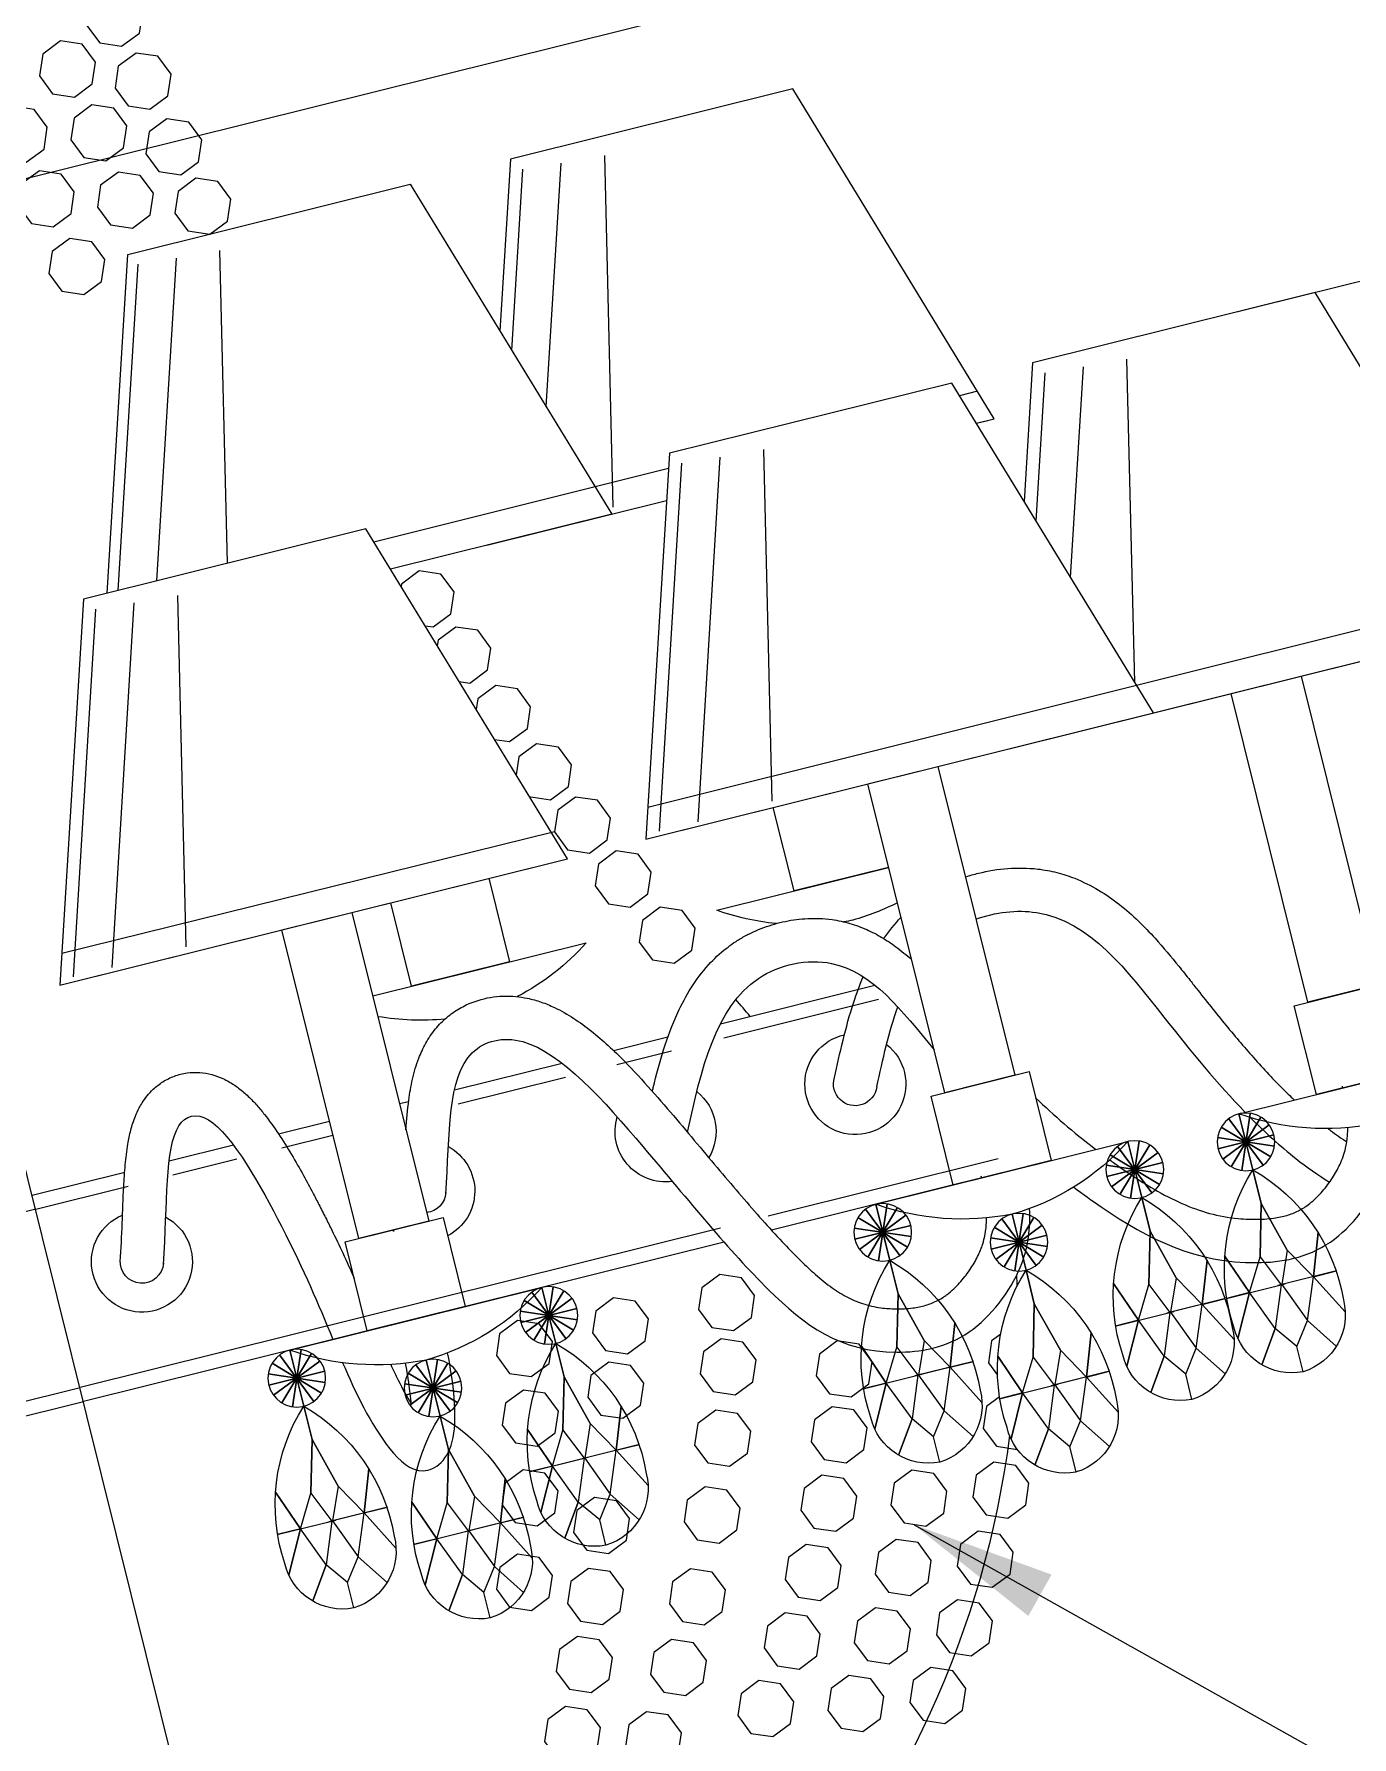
# Model space of a CAD drawing. Header units: inches. Extents: x 252212 to 296477, y 417293 to 492071.
# Drawn here: x 268501.1 to 268866.4, y 474755.4 to 475227.3 of the extents above; entities that cross this region are included whole.
import ezdxf

# ---------------------------------------------------------------- set-up
doc = ezdxf.new("R2010")
doc.units = ezdxf.units.IN
doc.header["$MEASUREMENT"] = 0
for name, color, linetype in [('0 toilet wall finishing', 8, 'Continuous'), ('8', 8, 'Continuous'), ('ELECTRICAL', 10, 'Continuous'), ('gypsum', 31, 'Continuous')]:
    doc.layers.add(name, color=color, linetype=linetype)
for name, color, linetype, lineweight in [('Glass', 4, 'Continuous', 0), ('GRC', 41, 'Continuous', 0), ('ID-NOTES', 3, 'Continuous', 0)]:
    doc.layers.add(name, color=color, linetype=linetype, lineweight=lineweight)
doc.styles.add('ZZ-Dim All', font='romans.shx', dxfattribs={"width": 0.8})
doc.dimstyles.new('DIM 0200', dxfattribs={"dimscale": 200, "dimtxt": 1, "dimasz": 0.8, "dimexe": 0.5, "dimexo": 1, "dimgap": 0.4, "dimtad": 1, "dimdec": 0, "dimrnd": 10, "dimdsep": 46, "dimtxsty": 'ZZ-Dim All', "dimblk1": 'ARCHTICK', "dimblk2": 'ARCHTICK', "dimsah": 1, "dimcen": 1, "dimdle": 0.5, "dimclrd": 256, "dimclre": 256, "dimclrt": 256, "dimadec": 0, "dimazin": 2, "dimtfac": 1, "dimtdec": 0, "dimtix": 1, "dimtmove": 2, "dimatfit": 2, "dimfxl": 1, "dimfxlon": 1, "dimtolj": 1, "dimtzin": 0, "dimlwd": -1, "dimlwe": -1, "dimarcsym": 0})

# ---------------------------------------------------------------- blocks, each defined once
blk = doc.blocks.new('SECTION A AND B CEILING')
at = {"layer": '8'}
h = blk.add_hatch(dxfattribs=at)
h.set_pattern_fill('ANSI31', color=256, scale=100, style=0)
edge = h.paths.add_edge_path()
edge.add_line((113691.15, 11126.91), (116053.5, 11126.91))
edge.add_arc((116053.5, 10976.91), 150, 0, 90, ccw=False)
edge.add_line((116203.5, 10976.91), (116203.5, 10801.91))
edge.add_line((116203.5, 10801.91), (116115, 10801.91))
edge.add_line((116115, 10801.91), (116058.39, 10876.91))
edge.add_line((116058.39, 10876.91), (116019.32, 10876.91))
edge.add_line((116019.32, 10876.91), (116019.32, 10854.41))
edge.add_line((116019.32, 10854.41), (116028.32, 10854.41))
edge.add_line((116028.32, 10854.41), (116028.32, 10846.91))
edge.add_arc((116029.21, 10818.98), 27.95, 29.519, 91.8217, ccw=False)
edge.add_arc((116021.07, 10817.34), 35.93, 6.5273, 25.3967, ccw=False)
edge.add_arc((115725.48, 10783.27), 333.48, 4.7514, 6.5687, ccw=False)
edge.add_arc((116110.97, 10816.64), 53.47, 186.1636, 202.8448)
edge.add_arc((116077.99, 10803.75), 18.1, -154.2285, -83.169)
edge.add_line((116080.14, 10785.78), (116080.14, 10782.78))
edge.add_arc((116080.14, 10774.98), 7.8, 90, 308.4673)
edge.add_line((116085, 10768.87), (116085, 10759.87))
edge.add_arc((116085, 10738.87), 21, 0, 90, ccw=False)
edge.add_line((116106, 10738.87), (116155, 10738.87))
edge.add_line((116155, 10738.87), (116155, 10693.87))
edge.add_line((116155, 10693.87), (116275, 10693.87))
edge.add_line((116275, 10693.87), (116275, 10713.87))
edge.add_line((116275, 10713.87), (116295, 10713.87))
edge.add_line((116295, 10713.87), (116295, 10738.87))
edge.add_line((116295, 10738.87), (116228.5, 10738.87))
edge.add_line((116228.5, 10738.87), (116228.5, 10976.91))
edge.add_arc((116053.5, 10976.91), 175, 0, 90)
edge.add_line((116053.5, 11151.91), (113691.15, 11151.91))
edge.add_line((113691.15, 11151.91), (113166.49, 11151.91))
edge.add_arc((113166.49, 10976.91), 175, 90, 180)
edge.add_line((112991.49, 10976.91), (112991.49, 10738.87))
edge.add_line((112991.49, 10738.87), (112924.99, 10738.87))
edge.add_line((112924.99, 10738.87), (112924.99, 10713.87))
edge.add_line((112924.99, 10713.87), (112944.99, 10713.87))
edge.add_line((112944.99, 10713.87), (112944.99, 10693.87))
edge.add_line((112944.99, 10693.87), (113064.99, 10693.87))
edge.add_line((113064.99, 10693.87), (113064.99, 10738.87))
edge.add_line((113064.99, 10738.87), (113113.99, 10738.87))
edge.add_arc((113134.99, 10738.87), 21, 90, 180, ccw=False)
edge.add_line((113134.99, 10759.87), (113134.99, 10768.87))
edge.add_arc((113139.85, 10774.98), 7.8, -128.4673, 90)
edge.add_line((113139.85, 10782.78), (113139.85, 10785.78))
edge.add_arc((113142, 10803.75), 18.1, -96.831, -25.7715)
edge.add_arc((113109.02, 10816.64), 53.47, -22.8448, -6.1636)
edge.add_arc((113494.51, 10783.27), 333.48, 173.4313, 175.2486, ccw=False)
edge.add_arc((113198.92, 10817.34), 35.93, 154.6033, 173.4727, ccw=False)
edge.add_arc((113190.78, 10818.98), 27.95, 88.1783, 150.481, ccw=False)
edge.add_line((113191.67, 10846.91), (113191.67, 10854.41))
edge.add_line((113191.67, 10854.41), (113200.67, 10854.41))
edge.add_line((113200.67, 10854.41), (113200.67, 10876.91))
edge.add_line((113200.67, 10876.91), (113161.6, 10876.91))
edge.add_line((113161.6, 10876.91), (113104.99, 10801.91))
edge.add_line((113104.99, 10801.91), (113016.49, 10801.91))
edge.add_line((113016.49, 10801.91), (113016.49, 10976.91))
edge.add_arc((113166.49, 10976.91), 150, 90, 180, ccw=False)
edge.add_line((113166.49, 11126.91), (113691.15, 11126.91))
blk = doc.blocks.new('crystal ch 21')
at = {"layer": 'Glass', "color": 193, "lineweight": 0}
for p, q in [((38481.35, 39577.42), (38466.25, 39625.44)), ((38592.27, 39539.23), (38565.39, 39624.71)), ((38603.27, 39539.23), (38576.11, 39625.62)), ((38464.55, 39528.54), (38443.33, 39623.63)), ((38475.85, 39559.93), (38455.54, 39624.53)), ((38572.06, 39539.23), (38553.19, 39623.82)), ((38351.72, 39496.48), (38339.38, 39535.71)), ((38358.82, 39535.29), (38363.92, 39535.28)), ((38473.77, 39438.3), (38443.13, 39535.71)), ((38447.09, 39535.22), (38531.26, 39535.16)), ((38641.15, 39438.3), (38610.51, 39535.71)), ((38335.98, 39446.44), (38316.47, 39533.91)), ((38346.22, 39478.99), (38328.67, 39534.8)), ((38441.43, 39438.82), (38420.22, 39533.91)), ((38462.8, 39438.22), (38432.42, 39534.8)), ((38608.81, 39438.82), (38587.59, 39533.91)), ((38630.17, 39438.22), (38599.8, 39534.8)), ((38179.6, 39445.68), (38475.33, 39445.43)), ((38502.08, 39445.09), (38642.71, 39445.43)), ((38333.76, 39308.08), (38339.88, 39322.86)), ((38339.88, 39308.08), (38333.76, 39322.86)), ((38339.88, 39322.86), (38333.76, 39308.08)), ((38333.76, 39322.86), (38339.88, 39308.08)), ((38336.82, 39307.47), (38336.82, 39323.47)), ((38336.82, 39323.47), (38336.82, 39307.47)), ((38365.51, 39308.08), (38371.63, 39322.86)), ((38371.63, 39308.08), (38365.51, 39322.86)), ((38371.63, 39322.86), (38365.51, 39308.08)), ((38365.51, 39322.86), (38371.63, 39308.08)), ((38368.57, 39307.47), (38368.57, 39323.47)), ((38368.57, 39323.47), (38368.57, 39307.47)), ((38437.51, 39308.08), (38443.63, 39322.86)), ((38443.63, 39308.08), (38437.51, 39322.86)), ((38443.63, 39322.86), (38437.51, 39308.08)), ((38437.51, 39322.86), (38443.63, 39308.08)), ((38440.57, 39307.47), (38440.57, 39323.47)), ((38440.57, 39323.47), (38440.57, 39307.47)), ((38532.89, 39308.08), (38539.01, 39322.86)), ((38539.01, 39308.08), (38532.89, 39322.86)), ((38539.01, 39322.86), (38532.89, 39308.08)), ((38532.89, 39322.86), (38539.01, 39308.08)), ((38535.95, 39307.47), (38535.95, 39323.47)), ((38535.95, 39323.47), (38535.95, 39307.47)), ((38604.89, 39308.08), (38611.01, 39322.86)), ((38611.01, 39308.08), (38604.89, 39322.86)), ((38611.01, 39322.86), (38604.89, 39308.08)), ((38604.89, 39322.86), (38611.01, 39308.08)), ((38607.95, 39307.47), (38607.95, 39323.47)), ((38607.95, 39323.47), (38607.95, 39307.47)), ((38329.43, 39312.41), (38344.21, 39318.53)), ((38344.21, 39312.41), (38329.43, 39318.53)), ((38344.21, 39318.53), (38329.43, 39312.41)), ((38329.43, 39318.53), (38344.21, 39312.41)), ((38331.16, 39309.81), (38342.48, 39321.13)), ((38342.48, 39309.81), (38331.16, 39321.13)), ((38342.48, 39321.13), (38331.16, 39309.81)), ((38331.16, 39321.13), (38342.48, 39309.81)), ((38361.18, 39312.41), (38375.96, 39318.53)), ((38375.96, 39312.41), (38361.18, 39318.53)), ((38375.96, 39318.53), (38361.18, 39312.41)), ((38361.18, 39318.53), (38375.96, 39312.41)), ((38362.91, 39309.81), (38374.23, 39321.13)), ((38374.23, 39309.81), (38362.91, 39321.13)), ((38374.23, 39321.13), (38362.91, 39309.81)), ((38362.91, 39321.13), (38374.23, 39309.81)), ((38433.18, 39312.41), (38447.96, 39318.53)), ((38447.96, 39312.41), (38433.18, 39318.53)), ((38447.96, 39318.53), (38433.18, 39312.41)), ((38433.18, 39318.53), (38447.96, 39312.41)), ((38434.91, 39309.81), (38446.23, 39321.13)), ((38446.23, 39309.81), (38434.91, 39321.13)), ((38446.23, 39321.13), (38434.91, 39309.81)), ((38434.91, 39321.13), (38446.23, 39309.81)), ((38528.56, 39312.41), (38543.34, 39318.53)), ((38543.34, 39312.41), (38528.56, 39318.53)), ((38543.34, 39318.53), (38528.56, 39312.41)), ((38528.56, 39318.53), (38543.34, 39312.41)), ((38530.29, 39309.81), (38541.61, 39321.13)), ((38541.61, 39309.81), (38530.29, 39321.13)), ((38541.61, 39321.13), (38530.29, 39309.81)), ((38530.29, 39321.13), (38541.61, 39309.81)), ((38600.56, 39312.41), (38615.34, 39318.53)), ((38615.34, 39312.41), (38600.56, 39318.53)), ((38615.34, 39318.53), (38600.56, 39312.41)), ((38600.56, 39318.53), (38615.34, 39312.41)), ((38602.29, 39309.81), (38613.61, 39321.13)), ((38613.61, 39309.81), (38602.29, 39321.13)), ((38613.61, 39321.13), (38602.29, 39309.81)), ((38602.29, 39321.13), (38613.61, 39309.81)), ((38328.82, 39315.47), (38344.82, 39315.47)), ((38344.82, 39315.47), (38328.82, 39315.47)), ((38360.57, 39315.47), (38376.57, 39315.47)), ((38376.57, 39315.47), (38360.57, 39315.47)), ((38432.57, 39315.47), (38448.57, 39315.47)), ((38448.57, 39315.47), (38432.57, 39315.47)), ((38527.95, 39315.47), (38543.95, 39315.47)), ((38543.95, 39315.47), (38527.95, 39315.47)), ((38599.95, 39315.47), (38615.95, 39315.47)), ((38615.95, 39315.47), (38599.95, 39315.47)), ((38398.91, 39298.04), (38410.23, 39309.35)), ((38410.23, 39298.04), (38398.91, 39309.35)), ((38410.23, 39309.35), (38398.91, 39298.04)), ((38398.91, 39309.35), (38410.23, 39298.04)), ((38401.51, 39296.3), (38407.63, 39311.08)), ((38407.63, 39296.3), (38401.51, 39311.08)), ((38407.63, 39311.08), (38401.51, 39296.3)), ((38401.51, 39311.08), (38407.63, 39296.3)), ((38404.57, 39295.69), (38404.57, 39311.69)), ((38404.57, 39311.69), (38404.57, 39295.69)), ((38566.29, 39298.04), (38577.61, 39309.35)), ((38577.61, 39298.04), (38566.29, 39309.35)), ((38577.61, 39309.35), (38566.29, 39298.04)), ((38566.29, 39309.35), (38577.61, 39298.04)), ((38568.89, 39296.3), (38575.01, 39311.08)), ((38575.01, 39296.3), (38568.89, 39311.08)), ((38575.01, 39311.08), (38568.89, 39296.3)), ((38568.89, 39311.08), (38575.01, 39296.3)), ((38571.95, 39295.69), (38571.95, 39311.69)), ((38571.95, 39311.69), (38571.95, 39295.69)), ((38397.18, 39300.63), (38411.96, 39306.75)), ((38411.96, 39300.63), (38397.18, 39306.75)), ((38411.96, 39306.75), (38397.18, 39300.63)), ((38397.18, 39306.75), (38411.96, 39300.63)), ((38564.56, 39300.63), (38579.34, 39306.75)), ((38579.34, 39300.63), (38564.56, 39306.75)), ((38579.34, 39306.75), (38564.56, 39300.63)), ((38564.56, 39306.75), (38579.34, 39300.63)), ((38396.57, 39303.69), (38412.57, 39303.69)), ((38412.57, 39303.69), (38396.57, 39303.69)), ((38563.95, 39303.69), (38579.95, 39303.69)), ((38579.95, 39303.69), (38563.95, 39303.69)), ((38321.08, 39274.7), (38337.83, 39274.7)), ((38352.56, 39274.7), (38335.81, 39274.7)), ((38352.83, 39274.7), (38369.58, 39274.7)), ((38384.31, 39274.7), (38367.57, 39274.7)), ((38424.83, 39274.7), (38441.58, 39274.7)), ((38456.31, 39274.7), (38439.57, 39274.7)), ((38520.21, 39274.7), (38536.95, 39274.7)), ((38551.69, 39274.7), (38534.94, 39274.7)), ((38592.21, 39274.7), (38608.95, 39274.7)), ((38623.69, 39274.7), (38606.94, 39274.7)), ((38388.83, 39262.92), (38405.58, 39262.92)), ((38420.31, 39262.92), (38403.57, 39262.92)), ((38556.21, 39262.92), (38572.95, 39262.92)), ((38587.69, 39262.92), (38570.94, 39262.92))]:
    blk.add_line(p, q, dxfattribs=at)
for points in [[(38565.94, 39701.38), (38571.59, 39699.03), (38573.94, 39693.38), (38571.59, 39687.72), (38565.94, 39685.38), (38560.28, 39687.72), (38557.94, 39693.38), (38560.28, 39699.03)], [(38582.05, 39690.87), (38587.7, 39688.53), (38590.05, 39682.87), (38587.7, 39677.21), (38582.05, 39674.87), (38576.39, 39677.21), (38574.05, 39682.87), (38576.39, 39688.53)], [(38562.52, 39682.57), (38568.18, 39680.23), (38570.52, 39674.57), (38568.18, 39668.91), (38562.52, 39666.57), (38556.86, 39668.91), (38554.52, 39674.57), (38556.86, 39680.23)], [(38599.36, 39676.53), (38605.02, 39674.18), (38607.36, 39668.53), (38605.02, 39662.87), (38599.36, 39660.53), (38593.7, 39662.87), (38591.36, 39668.53), (38593.7, 39674.18)], [(38577.88, 39671.59), (38583.54, 39669.24), (38585.88, 39663.59), (38583.54, 39657.93), (38577.88, 39655.59), (38572.23, 39657.93), (38569.88, 39663.59), (38572.23, 39669.24)], [(38558.64, 39662.81), (38564.3, 39660.47), (38566.64, 39654.81), (38564.3, 39649.15), (38558.64, 39646.81), (38552.99, 39649.15), (38550.64, 39654.81), (38552.99, 39660.47)], [(38596.41, 39657.38), (38602.07, 39655.04), (38604.41, 39649.38), (38602.07, 39643.73), (38596.41, 39641.38), (38590.76, 39643.73), (38588.41, 39649.38), (38590.76, 39655.04)], [(38575.23, 39651.73), (38580.89, 39649.39), (38583.23, 39643.73), (38580.89, 39638.08), (38575.23, 39635.73), (38569.58, 39638.08), (38567.23, 39643.73), (38569.58, 39649.39)], [(38554.82, 39644.91), (38560.48, 39642.56), (38562.82, 39636.91), (38560.48, 39631.25), (38554.82, 39628.91), (38549.16, 39631.25), (38546.82, 39636.91), (38549.16, 39642.56)], [(38592.73, 39637.14), (38598.39, 39634.79), (38600.73, 39629.14), (38598.39, 39623.48), (38592.73, 39621.14), (38587.07, 39623.48), (38584.73, 39629.14), (38587.07, 39634.79)], [(38494.08, 39453.09), (38499.74, 39450.74), (38502.08, 39445.09), (38499.74, 39439.43), (38494.08, 39437.09), (38488.42, 39439.43), (38486.08, 39445.09), (38488.42, 39450.74)], [(38310.82, 39437.03), (38290.82, 39437.03), (38290.82, 39348.88), (38310.82, 39348.88)], [(38414.57, 39437.03), (38394.57, 39437.03), (38394.57, 39348.88), (38414.57, 39348.88)], [(38581.95, 39437.03), (38561.95, 39437.03), (38561.95, 39348.88), (38581.95, 39348.88)], [(38486.73, 39435.85), (38492.39, 39433.51), (38494.73, 39427.85), (38492.39, 39422.2), (38486.73, 39419.85), (38481.08, 39422.2), (38478.73, 39427.85), (38481.08, 39433.51)], [(38478.67, 39417.78), (38484.32, 39415.44), (38486.67, 39409.78), (38484.32, 39404.12), (38478.67, 39401.78), (38473.01, 39404.12), (38470.67, 39409.78), (38473.01, 39415.44)], [(38314.71, 39348.88), (38286.71, 39348.88), (38286.71, 39323.47), (38314.71, 39323.47)], [(38418.46, 39348.88), (38390.46, 39348.88), (38390.46, 39323.47), (38418.46, 39323.47)], [(38585.84, 39348.88), (38557.84, 39348.88), (38557.84, 39323.47), (38585.84, 39323.47)], [(38487.26, 39315.02), (38492.92, 39312.68), (38495.26, 39307.02), (38492.92, 39301.36), (38487.26, 39299.02), (38481.61, 39301.36), (38479.26, 39307.02), (38481.61, 39312.68)], [(38517.39, 39315.86), (38523.05, 39313.51), (38525.39, 39307.86), (38523.05, 39302.2), (38517.39, 39299.86), (38511.73, 39302.2), (38509.39, 39307.86), (38511.73, 39313.51)], [(38544.75, 39316.19), (38550.41, 39313.85), (38552.75, 39308.19), (38550.41, 39302.53), (38544.75, 39300.19), (38539.1, 39302.53), (38536.75, 39308.19), (38539.1, 39313.85)], [(38491.16, 39297.66), (38496.82, 39295.31), (38499.16, 39289.66), (38496.82, 39284), (38491.16, 39281.66), (38485.51, 39284), (38483.16, 39289.66), (38485.51, 39295.31)], [(38522.97, 39298.86), (38528.62, 39296.52), (38530.97, 39290.86), (38528.62, 39285.2), (38522.97, 39282.86), (38517.31, 39285.2), (38514.97, 39290.86), (38517.31, 39296.52)], [(38547.79, 39297.11), (38553.45, 39294.77), (38555.79, 39289.11), (38553.45, 39283.46), (38547.79, 39281.11), (38542.13, 39283.46), (38539.79, 39289.11), (38542.13, 39294.77)], [(38460.07, 39289.31), (38465.73, 39286.96), (38468.07, 39281.31), (38465.73, 39275.65), (38460.07, 39273.31), (38454.42, 39275.65), (38452.07, 39281.31), (38454.42, 39286.96)], [(38497.41, 39278.8), (38503.07, 39276.46), (38505.41, 39270.8), (38503.07, 39265.15), (38497.41, 39262.8), (38491.76, 39265.15), (38489.41, 39270.8), (38491.76, 39276.46)], [(38553.21, 39275.65), (38558.87, 39273.31), (38561.21, 39267.65), (38558.87, 39262), (38553.21, 39259.65), (38547.56, 39262), (38545.21, 39267.65), (38547.56, 39273.31)], [(38465.86, 39271.97), (38471.51, 39269.63), (38473.86, 39263.97), (38471.51, 39258.31), (38465.86, 39255.97), (38460.2, 39258.31), (38457.86, 39263.97), (38460.2, 39269.63)], [(38535.8, 39263.47), (38541.46, 39261.12), (38543.8, 39255.47), (38541.46, 39249.81), (38535.8, 39247.47), (38530.14, 39249.81), (38527.8, 39255.47), (38530.14, 39261.12)], [(38505.39, 39258.88), (38511.05, 39256.54), (38513.39, 39250.88), (38511.05, 39245.23), (38505.39, 39242.88), (38499.73, 39245.23), (38497.39, 39250.88), (38499.73, 39256.54)], [(38473.21, 39254.22), (38478.87, 39251.87), (38481.21, 39246.22), (38478.87, 39240.56), (38473.21, 39238.22), (38467.55, 39240.56), (38465.21, 39246.22), (38467.55, 39251.87)], [(38560.37, 39253.33), (38566.03, 39250.98), (38568.37, 39245.33), (38566.03, 39239.67), (38560.37, 39237.33), (38554.72, 39239.67), (38552.37, 39245.33), (38554.72, 39250.98)], [(38448.62, 39249.57), (38454.28, 39247.22), (38456.62, 39241.57), (38454.28, 39235.91), (38448.62, 39233.57), (38442.96, 39235.91), (38440.62, 39241.57), (38442.96, 39247.22)], [(38426.02, 39246.25), (38431.68, 39243.9), (38434.02, 39238.25), (38431.68, 39232.59), (38426.02, 39230.25), (38420.36, 39232.59), (38418.02, 39238.25), (38420.36, 39243.9)], [(38542.21, 39244.8), (38547.87, 39242.45), (38550.21, 39236.8), (38547.87, 39231.14), (38542.21, 39228.8), (38536.56, 39231.14), (38534.21, 39236.8), (38536.56, 39242.45)], [(38514.82, 39237.88), (38520.47, 39235.53), (38522.82, 39229.88), (38520.47, 39224.22), (38514.82, 39221.88), (38509.16, 39224.22), (38506.82, 39229.88), (38509.16, 39235.53)], [(38482.05, 39236.65), (38487.71, 39234.3), (38490.05, 39228.65), (38487.71, 39222.99), (38482.05, 39220.65), (38476.4, 39222.99), (38474.05, 39228.65), (38476.4, 39234.3)], [(38434.86, 39228.68), (38440.52, 39226.33), (38442.86, 39220.68), (38440.52, 39215.02), (38434.86, 39212.68), (38429.2, 39215.02), (38426.86, 39220.68), (38429.2, 39226.33)], [(38457.46, 39232), (38463.12, 39229.66), (38465.46, 39224), (38463.12, 39218.34), (38457.46, 39216), (38451.8, 39218.34), (38449.46, 39224), (38451.8, 39229.66)], [(38549.75, 39227.24), (38555.4, 39224.9), (38557.75, 39219.24), (38555.4, 39213.58), (38549.75, 39211.24), (38544.09, 39213.58), (38541.75, 39219.24), (38544.09, 39224.9)], [(38492.28, 39219.63), (38497.93, 39217.28), (38500.28, 39211.63), (38497.93, 39205.97), (38492.28, 39203.63), (38486.62, 39205.97), (38484.28, 39211.63), (38486.62, 39217.28)], [(38524.6, 39220.13), (38530.26, 39217.78), (38532.6, 39212.13), (38530.26, 39206.47), (38524.6, 39204.13), (38518.95, 39206.47), (38516.6, 39212.13), (38518.95, 39217.78)], [(38467.68, 39214.98), (38473.34, 39212.63), (38475.68, 39206.98), (38473.34, 39201.32), (38467.68, 39198.98), (38462.02, 39201.32), (38459.68, 39206.98), (38462.02, 39212.63)], [(38445.08, 39211.66), (38450.74, 39209.31), (38453.08, 39203.66), (38450.74, 39198), (38445.08, 39195.66), (38439.43, 39198), (38437.08, 39203.66), (38439.43, 39209.31)], [(38557.64, 39209.19), (38563.3, 39206.84), (38565.64, 39201.19), (38563.3, 39195.53), (38557.64, 39193.19), (38551.98, 39195.53), (38549.64, 39201.19), (38551.98, 39206.84)], [(38503.91, 39203.21), (38509.56, 39200.86), (38511.91, 39195.21), (38509.56, 39189.55), (38503.91, 39187.21), (38498.25, 39189.55), (38495.91, 39195.21), (38498.25, 39200.86)], [(38536.21, 39202.38), (38541.86, 39200.04), (38544.21, 39194.38), (38541.86, 39188.72), (38536.21, 39186.38), (38530.55, 39188.72), (38528.21, 39194.38), (38530.55, 39200.04)], [(38456.71, 39195.24), (38462.37, 39192.89), (38464.71, 39187.24), (38462.37, 39181.58), (38456.71, 39179.24), (38451.06, 39181.58), (38448.71, 39187.24), (38451.06, 39192.89)], [(38479.31, 39198.56), (38484.97, 39196.21), (38487.31, 39190.56), (38484.97, 39184.9), (38479.31, 39182.56), (38473.66, 39184.9), (38471.31, 39190.56), (38473.66, 39196.21)]]:
    blk.add_lwpolyline(points, close=True, dxfattribs=at)
for points in [[(38361.24, 39526.76), (38356.14, 39526.76), (38388.28, 39628.95), (38388.28, 39628.95), (38468.95, 39628.95), (38483.25, 39583.47)], [(38606.44, 39539.23), (38578.22, 39628.95), (38497.56, 39628.95), (38465.42, 39526.76), (38528.62, 39526.76)], [(38319.98, 39437.03), (38176.89, 39437.03), (38209.03, 39539.23), (38209.03, 39539.23), (38289.69, 39539.23)], [(38372.37, 39437.03), (38229.27, 39437.03), (38261.42, 39539.23), (38261.42, 39539.23), (38342.08, 39539.23), (38353.62, 39502.53)], [(38476.12, 39437.03), (38333.03, 39437.03), (38365.17, 39539.23), (38365.17, 39539.23), (38445.83, 39539.23), (38477.97, 39437.03), (38334.88, 39437.03)], [(38643.49, 39437.03), (38500.4, 39437.03), (38532.54, 39539.23), (38532.54, 39539.23), (38613.21, 39539.23), (38645.35, 39437.03), (38502.26, 39437.03)], [(38361.24, 39526.76), (38358, 39526.76)], [(38499.23, 39526.76), (38449.75, 39526.76)], [(38501.09, 39526.76), (38449.75, 39526.76)], [(38523.1, 39509.21), (38521.02, 39508.35), (38515.37, 39510.7), (38513.02, 39516.35), (38515.37, 39522.01), (38521.02, 39524.35), (38526.68, 39522.01), (38526.93, 39521.4)], [(38517.68, 39491.96), (38514.89, 39490.81), (38509.24, 39493.15), (38506.89, 39498.81), (38509.24, 39504.47), (38514.89, 39506.81), (38520.55, 39504.47), (38521.15, 39503.01)], [(38512.03, 39474.01), (38508.11, 39472.39), (38502.45, 39474.73), (38500.11, 39480.39), (38502.45, 39486.04), (38508.11, 39488.39), (38513.76, 39486.04), (38514.93, 39483.23)], [(38506.64, 39456.37), (38500.98, 39454.02), (38495.32, 39456.37), (38492.98, 39462.02), (38495.32, 39467.68), (38500.98, 39470.02), (38506.64, 39467.68), (38508.57, 39463.01)], [(38321.83, 39437.03), (38178.74, 39437.03)], [(38374.22, 39437.03), (38231.13, 39437.03)], [(38414.57, 39413.19), (38441.58, 39413.19), (38441.58, 39437.03)], [(38522.85, 39437.03), (38522.85, 39413.19), (38550.85, 39413.19), (38550.85, 39437.03)], [(38463.69, 39413.19), (38414.57, 39413.19)], [(38470.26, 39382.42), (38426.14, 39382.42)], [(38500.86, 39382.42), (38485.26, 39382.42)], [(38546.23, 39382.42), (38515.52, 39382.42)], [(38561.95, 39382.42), (38559.33, 39382.42)], [(38596.54, 39382.42), (38581.95, 39382.42)], [(38627.73, 39382.42), (38609.41, 39382.42)], [(38666.86, 39382.42), (38640.45, 39382.42)], [(38470.26, 39378.42), (38426.14, 39378.42)], [(38500.86, 39378.42), (38485.26, 39378.42)], [(38546.23, 39378.42), (38515.52, 39378.42)], [(38596.54, 39378.42), (38581.95, 39378.42)], [(38627.73, 39378.42), (38609.41, 39378.42)], [(38666.86, 39378.42), (38640.45, 39378.42)], [(38666.86, 39378.42), (38693.27, 39378.42)], [(38404.57, 39327.47), (38470.35, 39327.47)], [(38483.92, 39327.47), (38666.86, 39327.47)], [(38849.79, 39327.47), (38666.86, 39327.47)], [(38404.57, 39323.47), (38470.35, 39323.47)], [(38483.92, 39323.47), (38666.86, 39323.47)], [(38849.79, 39323.47), (38666.86, 39323.47)], [(38336.82, 39249.85), (38336.82, 39257.07), (38332.23, 39263.33), (38327.71, 39274.7), (38323.46, 39286.24), (38327.71, 39274.7), (38332.93, 39283.63), (38336.82, 39297.92), (38336.82, 39307.47), (38336.82, 39297.92), (38332.93, 39283.63), (38336.73, 39274.7), (38332.23, 39263.33), (38326.19, 39254.48), (38332.23, 39263.33), (38327.71, 39274.7), (38321.51, 39263.1), (38327.71, 39274.7), (38321.08, 39274.7), (38336.73, 39274.7)], [(38336.82, 39249.85), (38336.82, 39257.07), (38341.41, 39263.33), (38345.94, 39274.7), (38350.18, 39286.24), (38345.94, 39274.7), (38340.71, 39283.63), (38336.82, 39297.92), (38336.82, 39307.47), (38336.82, 39297.92), (38340.71, 39283.63), (38336.91, 39274.7), (38341.41, 39263.33), (38347.45, 39254.48), (38341.41, 39263.33), (38345.94, 39274.7), (38352.13, 39263.1), (38345.94, 39274.7), (38352.56, 39274.7), (38336.91, 39274.7)], [(38368.57, 39249.85), (38368.57, 39257.07), (38363.98, 39263.33), (38359.46, 39274.7), (38355.21, 39286.24), (38359.46, 39274.7), (38364.68, 39283.63), (38368.57, 39297.92), (38368.57, 39307.47), (38368.57, 39297.92), (38364.68, 39283.63), (38368.48, 39274.7), (38363.98, 39263.33), (38357.94, 39254.48), (38363.98, 39263.33), (38359.46, 39274.7), (38353.26, 39263.1), (38359.46, 39274.7), (38352.83, 39274.7), (38368.48, 39274.7)], [(38368.57, 39249.85), (38368.57, 39257.07), (38373.16, 39263.33), (38377.69, 39274.7), (38381.93, 39286.24), (38377.69, 39274.7), (38372.46, 39283.63), (38368.57, 39297.92), (38368.57, 39307.47), (38368.57, 39297.92), (38372.46, 39283.63), (38368.67, 39274.7), (38373.16, 39263.33), (38379.2, 39254.48), (38373.16, 39263.33), (38377.69, 39274.7), (38383.88, 39263.1), (38377.69, 39274.7), (38384.31, 39274.7), (38368.67, 39274.7)], [(38440.57, 39249.85), (38440.57, 39257.07), (38435.98, 39263.33), (38431.46, 39274.7), (38427.21, 39286.24), (38431.46, 39274.7), (38436.68, 39283.63), (38440.57, 39297.92), (38440.57, 39307.47), (38440.57, 39297.92), (38436.68, 39283.63), (38440.48, 39274.7), (38435.98, 39263.33), (38429.94, 39254.48), (38435.98, 39263.33), (38431.46, 39274.7), (38425.26, 39263.1), (38431.46, 39274.7), (38424.83, 39274.7), (38440.48, 39274.7)], [(38440.57, 39249.85), (38440.57, 39257.07), (38445.16, 39263.33), (38449.69, 39274.7), (38453.93, 39286.24), (38449.69, 39274.7), (38444.46, 39283.63), (38440.57, 39297.92), (38440.57, 39307.47), (38440.57, 39297.92), (38444.46, 39283.63), (38440.67, 39274.7), (38445.16, 39263.33), (38451.2, 39254.48), (38445.16, 39263.33), (38449.69, 39274.7), (38455.88, 39263.1), (38449.69, 39274.7), (38456.31, 39274.7), (38440.67, 39274.7)], [(38535.95, 39249.85), (38535.95, 39257.07), (38531.36, 39263.33), (38526.83, 39274.7), (38522.59, 39286.24), (38526.83, 39274.7), (38532.06, 39283.63), (38535.95, 39297.92), (38535.95, 39307.47), (38535.95, 39297.92), (38532.06, 39283.63), (38535.85, 39274.7), (38531.36, 39263.33), (38525.32, 39254.48), (38531.36, 39263.33), (38526.83, 39274.7), (38520.64, 39263.1), (38526.83, 39274.7), (38520.21, 39274.7), (38535.85, 39274.7)], [(38535.95, 39249.85), (38535.95, 39257.07), (38540.54, 39263.33), (38545.06, 39274.7), (38549.31, 39286.24), (38545.06, 39274.7), (38539.84, 39283.63), (38535.95, 39297.92), (38535.95, 39307.47), (38535.95, 39297.92), (38539.84, 39283.63), (38536.04, 39274.7), (38540.54, 39263.33), (38546.58, 39254.48), (38540.54, 39263.33), (38545.06, 39274.7), (38551.26, 39263.1), (38545.06, 39274.7), (38551.69, 39274.7), (38536.04, 39274.7)], [(38607.95, 39249.85), (38607.95, 39257.07), (38603.36, 39263.33), (38598.83, 39274.7), (38594.59, 39286.24), (38598.83, 39274.7), (38604.06, 39283.63), (38607.95, 39297.92), (38607.95, 39307.47), (38607.95, 39297.92), (38604.06, 39283.63), (38607.85, 39274.7), (38603.36, 39263.33), (38597.32, 39254.48), (38603.36, 39263.33), (38598.83, 39274.7), (38592.64, 39263.1), (38598.83, 39274.7), (38592.21, 39274.7), (38607.85, 39274.7)], [(38607.95, 39249.85), (38607.95, 39257.07), (38612.54, 39263.33), (38617.06, 39274.7), (38621.31, 39286.24), (38617.06, 39274.7), (38611.84, 39283.63), (38607.95, 39297.92), (38607.95, 39307.47), (38607.95, 39297.92), (38611.84, 39283.63), (38608.04, 39274.7), (38612.54, 39263.33), (38618.58, 39254.48), (38612.54, 39263.33), (38617.06, 39274.7), (38623.26, 39263.1), (38617.06, 39274.7), (38623.69, 39274.7), (38608.04, 39274.7)], [(38404.57, 39238.08), (38404.57, 39245.3), (38399.98, 39251.56), (38395.46, 39262.92), (38391.21, 39274.47), (38395.46, 39262.92), (38400.68, 39271.85), (38404.57, 39286.14), (38404.57, 39295.69), (38404.57, 39286.14), (38400.68, 39271.85), (38404.48, 39262.92), (38399.98, 39251.56), (38393.94, 39242.7), (38399.98, 39251.56), (38395.46, 39262.92), (38389.26, 39251.32), (38395.46, 39262.92), (38388.83, 39262.92), (38404.48, 39262.92)], [(38404.57, 39238.08), (38404.57, 39245.3), (38409.16, 39251.56), (38413.69, 39262.92), (38417.93, 39274.47), (38413.69, 39262.92), (38408.46, 39271.85), (38404.57, 39286.14), (38404.57, 39295.69), (38404.57, 39286.14), (38408.46, 39271.85), (38404.67, 39262.92), (38409.16, 39251.56), (38415.2, 39242.7), (38409.16, 39251.56), (38413.69, 39262.92), (38419.88, 39251.32), (38413.69, 39262.92), (38420.31, 39262.92), (38404.67, 39262.92)], [(38571.95, 39238.08), (38571.95, 39245.3), (38567.36, 39251.56), (38562.83, 39262.92), (38558.59, 39274.47), (38562.83, 39262.92), (38568.06, 39271.85), (38571.95, 39286.14), (38571.95, 39295.69), (38571.95, 39286.14), (38568.06, 39271.85), (38571.85, 39262.92), (38567.36, 39251.56), (38561.32, 39242.7), (38567.36, 39251.56), (38562.83, 39262.92), (38556.64, 39251.32), (38562.83, 39262.92), (38556.21, 39262.92), (38571.85, 39262.92)], [(38571.95, 39238.08), (38571.95, 39245.3), (38576.54, 39251.56), (38581.06, 39262.92), (38585.31, 39274.47), (38581.06, 39262.92), (38575.84, 39271.85), (38571.95, 39286.14), (38571.95, 39295.69), (38571.95, 39286.14), (38575.84, 39271.85), (38572.04, 39262.92), (38576.54, 39251.56), (38582.58, 39242.7), (38576.54, 39251.56), (38581.06, 39262.92), (38587.26, 39251.32), (38581.06, 39262.92), (38587.69, 39262.92), (38572.04, 39262.92)], [(38415.66, 39280.19), (38418.54, 39278.99), (38420.88, 39273.34), (38419.25, 39269.39)], [(38420.15, 39263.39), (38424.32, 39261.66), (38426.66, 39256), (38424.32, 39250.35), (38418.89, 39248.1)]]:
    blk.add_lwpolyline(points, dxfattribs=at)
for points in [[(38448.6, 39405.63, 0.058633), (38463.69, 39413.19)], [(38561.95, 39413.19), (38500.96, 39413.19, 0.090772), (38523.1, 39403.3, 0.090772)], [(38414.57, 39403.12, 0.049223), (38427.69, 39401.41, 0.009049), (38430.29, 39401.59, 0.009049)], [(38544.06, 39402.13, 0.064728), (38561.95, 39407.25)], [(38461.78, 39382.42, 0.00134), (38464.5, 39387.91, 0.00134)], [(38336.82, 39323.47), (38264.82, 39323.47, 0.143523), (38300.82, 39311.69, 0.133521), (38336.82, 39323.47, -0.755489)], [(38440.57, 39323.47), (38368.57, 39323.47, 0.143523), (38404.57, 39311.69, 0.133521), (38440.57, 39323.47, -0.755489)], [(38607.95, 39323.47), (38535.95, 39323.47, 0.143523), (38571.95, 39311.69, 0.119734)], [(38571.95, 39311.69, 0.133521), (38607.95, 39323.47)]]:
    blk.add_lwpolyline(points, format="xyb", dxfattribs=at)
for centre in [(38336.82, 39315.47), (38368.57, 39315.47), (38440.57, 39315.47), (38535.95, 39315.47), (38607.95, 39315.47), (38404.57, 39303.69), (38571.95, 39303.69)]:
    blk.add_circle(centre, 8, dxfattribs=at)
for centre, radius, start, end in [((38438.02, 39357.16), 14, 142.2119, 91.4396), ((38641.81, 39357.16), 14, 132.1611, 81.404), ((38492.22, 39357.16), 14, 142.1427, 225.2862), ((38561.13, 39357.25), 14, 132.1611, 256.4088), ((38492.22, 39357.16), 14, 276.4423, 30.5245), ((38438.06, 39357.2), 6.02, 201.8308, 31.0935), ((38641.81, 39357.16), 6, 197.8603, 17.8603), ((38561.13, 39357.25), 6, 197.8603, 277.8834), ((38561.13, 39357.25), 14, 320.6301, 323.2831), ((38372.05, 39270.57), 51.02, 133.6719, 184.6189), ((38301.59, 39270.57), 51.02, 355.3811, 46.3281), ((38403.8, 39270.57), 51.02, 133.6719, 184.6189), ((38333.34, 39270.57), 51.02, 355.3811, 46.3281), ((38475.8, 39270.57), 51.02, 133.6719, 184.6189), ((38405.34, 39270.57), 51.02, 355.3811, 46.3281), ((38571.18, 39270.57), 51.02, 133.6719, 184.6189), ((38500.72, 39270.57), 51.02, 355.3811, 46.3281), ((38643.18, 39270.57), 51.02, 133.6719, 184.6189), ((38572.72, 39270.57), 51.02, 355.3811, 46.3281), ((38439.8, 39258.79), 51.02, 133.6719, 184.6189), ((38369.34, 39258.79), 51.02, 355.3811, 46.3281), ((38666.86, 39348.43), 264.85, 191.6625, 192.3099), ((38607.18, 39258.79), 51.02, 133.6719, 184.6189), ((38536.72, 39258.79), 51.02, 355.3811, 46.3281), ((38337.65, 39266.29), 16.46, 179.4032, 267.0984), ((38335.99, 39266.29), 16.46, 272.9016, 0.5968), ((38369.4, 39266.29), 16.46, 179.4032, 267.0984), ((38367.74, 39266.29), 16.46, 272.9016, 0.5968), ((38441.4, 39266.29), 16.46, 179.4032, 267.0984), ((38439.74, 39266.29), 16.46, 272.9016, 0.5968), ((38536.78, 39266.29), 16.46, 179.4032, 267.0984), ((38535.12, 39266.29), 16.46, 272.9016, 0.5968), ((38608.78, 39266.29), 16.46, 179.4032, 267.0984), ((38607.12, 39266.29), 16.46, 272.9016, 0.5968), ((38405.4, 39254.51), 16.46, 179.4032, 267.0984), ((38403.74, 39254.51), 16.46, 272.9016, 0.5968), ((38666.86, 39348.43), 264.85, 201.2703, 270), ((38572.78, 39254.51), 16.46, 179.4032, 267.0984), ((38571.12, 39254.51), 16.46, 272.9016, 0.5968)]:
    blk.add_arc(centre, radius, start, end, dxfattribs=at)
for points, knots in [([(38394.57, 39405.5), (38393.32, 39405.59), (38392.06, 39405.64), (38388.06, 39405.64), (38385.31, 39405.42), (38379.87, 39404.48), (38377.17, 39403.77), (38373.7, 39402.47), (38372.87, 39402.12), (38371.24, 39401.38), (38370.44, 39400.98), (38368.12, 39399.73), (38366.64, 39398.81), (38363.21, 39396.36), (38361.35, 39394.75), (38357.93, 39391.36), (38356.38, 39389.58), (38353.52, 39385.91), (38352.22, 39384.02), (38349.8, 39380.2), (38348.68, 39378.26), (38345.99, 39373.27), (38344.52, 39370.22), (38342.42, 39365.69), (38341.72, 39364.16), (38340.57, 39361.59), (38340.09, 39360.53), (38338.69, 39357.42), (38337.76, 39355.38), (38335.91, 39351.36), (38334.98, 39349.39), (38332.19, 39343.58), (38330.33, 39339.85), (38326.42, 39332.51), (38324.38, 39328.92), (38321.84, 39324.83), (38321.4, 39324.15), (38320.96, 39323.47)], [70.229589, 70.229589, 70.229589, 70.229589, 73.668455, 73.668455, 81.160213, 81.160213, 88.651971, 88.651971, 91.042948, 91.042948, 93.433926, 93.433926, 98.215881, 98.215881, 105.233128, 105.233128, 112.250374, 112.250374, 119.267621, 119.267621, 126.284868, 126.284868, 137.262225, 137.262225, 142.940018, 142.940018, 146.987452, 146.987452, 155.082319, 155.082319, 163.177187, 163.177187, 179.366922, 179.366922, 196.479947, 196.479947, 199.989527, 199.989527, 199.989527, 199.989527]), ([(38561.95, 39374.96), (38561.11, 39377.59), (38560.22, 39380.17), (38558.49, 39384.54), (38557.7, 39386.35), (38555.9, 39389.91), (38554.89, 39391.66), (38552.84, 39394.57), (38551.9, 39395.75), (38549.77, 39398.03), (38548.58, 39399.12), (38546.66, 39400.55), (38546.04, 39400.97), (38544.78, 39401.74), (38544.14, 39402.09), (38542.85, 39402.73), (38542.19, 39403.02), (38540.18, 39403.81), (38538.81, 39404.21), (38535.09, 39404.95), (38532.72, 39405.08), (38528.03, 39404.71), (38525.71, 39404.21), (38522.47, 39403.08), (38521.5, 39402.68), (38519.93, 39401.93), (38519.33, 39401.61), (38518.15, 39400.95), (38517.57, 39400.6), (38515.9, 39399.5), (38514.84, 39398.72), (38512.24, 39396.59), (38510.77, 39395.18), (38508, 39392.21), (38506.7, 39390.65), (38504.23, 39387.42), (38503.05, 39385.75), (38500.77, 39382.32), (38499.68, 39380.56), (38496.76, 39375.65), (38495.01, 39372.44), (38491.65, 39366.02), (38490.04, 39362.81), (38486.96, 39356.59), (38485.47, 39353.55), (38481.1, 39344.63), (38478.34, 39338.97), (38472.97, 39328.34), (38470.36, 39323.38), (38466.79, 39317.09), (38465.81, 39315.42), (38463.85, 39312.21), (38462.88, 39310.7), (38460.74, 39307.53), (38459.55, 39305.94), (38457.17, 39303.07), (38455.96, 39301.8), (38453.46, 39299.54), (38452.17, 39298.54), (38449.36, 39296.77), (38447.84, 39295.99), (38445.5, 39295.06), (38444.86, 39294.82), (38443.52, 39294.39), (38442.82, 39294.18), (38441.71, 39293.9), (38441.33, 39293.8), (38440.58, 39293.63), (38440.2, 39293.55), (38439.06, 39293.33), (38438.3, 39293.22), (38436.31, 39292.99), (38435.09, 39292.94), (38432.71, 39293.04), (38431.55, 39293.19), (38429.88, 39293.58), (38429.34, 39293.73), (38428.49, 39294.01), (38428.18, 39294.13), (38427.52, 39294.39), (38427.18, 39294.54), (38426.14, 39295.02), (38425.41, 39295.41), (38423.45, 39296.57), (38422.2, 39297.45), (38419.82, 39299.37), (38418.69, 39300.42), (38417.21, 39301.98), (38416.77, 39302.48), (38416.06, 39303.35), (38415.77, 39303.71), (38415.25, 39304.43), (38415, 39304.79), (38414.3, 39305.86), (38413.9, 39306.57), (38413, 39308.37), (38412.56, 39309.47), (38412.01, 39311.21), (38411.84, 39311.8), (38411.69, 39312.41)], [21.423623, 21.423623, 21.423623, 21.423623, 31.901248, 31.901248, 39.484297, 39.484297, 47.067345, 47.067345, 52.441909, 52.441909, 57.816472, 57.816472, 60.214303, 60.214303, 62.497185, 62.497185, 64.780067, 64.780067, 69.345831, 69.345831, 76.905435, 76.905435, 84.465038, 84.465038, 87.810541, 87.810541, 89.940409, 89.940409, 92.070278, 92.070278, 96.330015, 96.330015, 103.121347, 103.121347, 109.912679, 109.912679, 116.704011, 116.704011, 123.495343, 123.495343, 135.363943, 135.363943, 147.232544, 147.232544, 159.101144, 159.101144, 182.838345, 182.838345, 206.575546, 206.575546, 215.583187, 215.583187, 224.590829, 224.590829, 235.809056, 235.809056, 247.027282, 247.027282, 258.245509, 258.245509, 269.463736, 269.463736, 273.425033, 273.425033, 277.402444, 277.402444, 279.418713, 279.418713, 281.434982, 281.434982, 285.467521, 285.467521, 292.038942, 292.038942, 298.610364, 298.610364, 301.697807, 301.697807, 303.544066, 303.544066, 305.390324, 305.390324, 309.082842, 309.082842, 315.21577, 315.21577, 321.348698, 321.348698, 324.241337, 324.241337, 326.421969, 326.421969, 328.602602, 328.602602, 332.963866, 332.963866, 339.483195, 339.483195, 342.703485, 342.703485, 342.703485, 342.703485]), ([(38493.11, 39368.82), (38492.95, 39369.14), (38492.78, 39369.46), (38490.94, 39372.96), (38489.19, 39376.14), (38485.38, 39382.36), (38483.32, 39385.39), (38479.39, 39390.29), (38477.66, 39392.22), (38473.86, 39395.85), (38471.79, 39397.55), (38467.7, 39400.28), (38465.75, 39401.38), (38462.91, 39402.64), (38462.12, 39402.96), (38460.33, 39403.62), (38459.33, 39403.94), (38457.3, 39404.5), (38456.28, 39404.73), (38453.21, 39405.32), (38451.14, 39405.55), (38446.99, 39405.69), (38444.91, 39405.61), (38440.77, 39405.11), (38438.71, 39404.7), (38435.54, 39403.79), (38434.41, 39403.4), (38432.51, 39402.64), (38431.73, 39402.3), (38430.2, 39401.55), (38429.45, 39401.16), (38427.27, 39399.89), (38425.91, 39398.96), (38423.36, 39396.97), (38422.17, 39395.91), (38419.94, 39393.71), (38418.91, 39392.57), (38416.72, 39389.92), (38415.61, 39388.41), (38414.57, 39386.87)], [10.519437, 10.519437, 10.519437, 10.519437, 11.699465, 11.699465, 23.398931, 23.398931, 35.098396, 35.098396, 43.225886, 43.225886, 51.353375, 51.353375, 57.8925, 57.8925, 60.306872, 60.306872, 63.309757, 63.309757, 66.312643, 66.312643, 72.318413, 72.318413, 78.324183, 78.324183, 84.329953, 84.329953, 87.703226, 87.703226, 90.071576, 90.071576, 92.439926, 92.439926, 97.176627, 97.176627, 101.913327, 101.913327, 106.650028, 106.650028, 112.58923, 112.58923, 112.58923, 112.58923]), ([(38647.63, 39358.66), (38646.54, 39362.04), (38645.52, 39365.45), (38643.58, 39372.12), (38642.64, 39375.39), (38641.08, 39380.5), (38640.47, 39382.42), (38639.17, 39386.15), (38638.48, 39387.96), (38637.19, 39390.92), (38636.63, 39392.1), (38635.35, 39394.43), (38634.65, 39395.6), (38633.33, 39397.4), (38632.82, 39398.04), (38631.9, 39399.07), (38631.53, 39399.46), (38630, 39400.92), (38628.7, 39401.92), (38626.26, 39403.3), (38625.22, 39403.76), (38623.03, 39404.49), (38621.86, 39404.75), (38619.47, 39405.01), (38618.25, 39405.01), (38615.86, 39404.76), (38614.69, 39404.5), (38612.48, 39403.78), (38611.44, 39403.32), (38609.52, 39402.25), (38608.63, 39401.65), (38607.3, 39400.6), (38606.8, 39400.17), (38605.94, 39399.34), (38605.56, 39398.95), (38604.84, 39398.16), (38604.51, 39397.77), (38603.43, 39396.42), (38602.76, 39395.46), (38601.53, 39393.52), (38600.97, 39392.54), (38599.93, 39390.54), (38599.44, 39389.53), (38598.08, 39386.51), (38597.28, 39384.47), (38595.77, 39380.27), (38595.07, 39378.13), (38593.76, 39373.81), (38593.15, 39371.64), (38592.11, 39367.72), (38591.66, 39365.95), (38590.94, 39363.04), (38590.66, 39361.85), (38590.06, 39359.33), (38589.75, 39358), (38589.17, 39355.42), (38588.89, 39354.17), (38588.11, 39350.53), (38587.64, 39348.25), (38586.7, 39343.43), (38586.25, 39340.93), (38585.84, 39338.49)], [0, 0, 0, 0, 13.412984, 13.412984, 26.825967, 26.825967, 35.292611, 35.292611, 43.759255, 43.759255, 49.511693, 49.511693, 55.264131, 55.264131, 58.459349, 58.459349, 60.430874, 60.430874, 65.942261, 65.942261, 69.442008, 69.442008, 72.941756, 72.941756, 76.441503, 76.441503, 79.94125, 79.94125, 83.440997, 83.440997, 86.940744, 86.940744, 89.186138, 89.186138, 91.108236, 91.108236, 93.030334, 93.030334, 97.644227, 97.644227, 102.25812, 102.25812, 106.872013, 106.872013, 115.722652, 115.722652, 124.573291, 124.573291, 133.42393, 133.42393, 140.822408, 140.822408, 146.046976, 146.046976, 152.363525, 152.363525, 158.680074, 158.680074, 171.313172, 171.313172, 186.555048, 186.555048, 186.555048, 186.555048]), ([(38394.57, 39393.45), (38388.9, 39394.04), (38366.44, 39391.25), (38352.17, 39357.32), (38340.56, 39332.95), (38335.03, 39323.47)], [69.094466, 69.094466, 69.094466, 69.094466, 89.887896, 147.025584, 189.925954, 189.925954, 189.925954, 189.925954]), ([(38555.56, 39354.96), (38550.35, 39371.05), (38545.91, 39393.59), (38519.27, 39393.66), (38496.73, 39350.16), (38476.36, 39306.18), (38456.97, 39282.34), (38424.5, 39279.52), (38404.49, 39295.66), (38400.48, 39306.83), (38399.5, 39312.04)], [0, 0, 0, 0, 60.535523, 89.887896, 147.025584, 215.392797, 277.7608, 302.849652, 326.231247, 345.874488, 345.874488, 345.874488, 345.874488]), ([(38486.41, 39355.47), (38478.49, 39371.39), (38466.59, 39394.95), (38429.37, 39393.73), (38420.48, 39373.84), (38414.57, 39361.08)], [0.639857, 0.639857, 0.639857, 0.639857, 60.535523, 89.887896, 138.66877, 138.66877, 138.66877, 138.66877]), ([(38636.22, 39354.96), (38631, 39371.05), (38626.57, 39393.59), (38611.23, 39393.66), (38599.69, 39350.46), (38597.29, 39334.54), (38595.64, 39323.47)], [0, 0, 0, 0, 60.535523, 89.887896, 147.025584, 214.341231, 214.341231, 214.341231, 214.341231]), ([(38443.21, 39360.31), (38441.67, 39363.4), (38440.09, 39366.58), (38436.73, 39372.96), (38434.95, 39376.15), (38431.66, 39381.39), (38430.25, 39383.47), (38428.73, 39385.49)], [0, 0, 0, 0, 11.648115, 11.648115, 23.29623, 23.29623, 31.138475, 31.138475, 31.138475, 31.138475]), ([(38390.46, 39341.44), (38388.55, 39338.41), (38386.59, 39335.47), (38382.45, 39329.62), (38380.27, 39326.71), (38377.94, 39323.77), (38377.82, 39323.62), (38377.7, 39323.47)], [173.117995, 173.117995, 173.117995, 173.117995, 186.602657, 186.602657, 200.780679, 200.780679, 201.549404, 201.549404, 201.549404, 201.549404]), ([(38374.65, 39319.75), (38373.92, 39318.88), (38373.18, 39318.02), (38371.56, 39316.15), (38370.66, 39315.15), (38368.08, 39312.31), (38366.39, 39310.55), (38362.53, 39306.81), (38360.37, 39304.9), (38355.97, 39301.5), (38353.73, 39300), (38349.06, 39297.4), (38346.62, 39296.29), (38343.08, 39295.05), (38342.14, 39294.75), (38340.67, 39294.34), (38340.16, 39294.2), (38339.2, 39293.97), (38338.75, 39293.86), (38337.86, 39293.67), (38337.42, 39293.58), (38336.1, 39293.34), (38335.23, 39293.21), (38333.13, 39292.99), (38331.91, 39292.94), (38329.57, 39293.04), (38328.45, 39293.18), (38326.85, 39293.54), (38326.37, 39293.67), (38325.6, 39293.91), (38325.33, 39294), (38324.5, 39294.32), (38323.9, 39294.57), (38322.68, 39295.17), (38322.04, 39295.52), (38320.17, 39296.64), (38318.91, 39297.52), (38316.53, 39299.46), (38315.4, 39300.52), (38313.95, 39302.07), (38313.52, 39302.56), (38312.55, 39303.74), (38312.06, 39304.41), (38311.18, 39305.76), (38310.8, 39306.43), (38309.9, 39308.18), (38309.46, 39309.27), (38308.86, 39311.09), (38308.66, 39311.78), (38308.49, 39312.49)], [207.986788, 207.986788, 207.986788, 207.986788, 212.623892, 212.623892, 218.172534, 218.172534, 228.860004, 228.860004, 242.532437, 242.532437, 256.20487, 256.20487, 269.877303, 269.877303, 274.684622, 274.684622, 277.140614, 277.140614, 279.280581, 279.280581, 281.420548, 281.420548, 285.700482, 285.700482, 292.040251, 292.040251, 298.380019, 298.380019, 301.207794, 301.207794, 302.814456, 302.814456, 306.027778, 306.027778, 309.2411, 309.2411, 315.394957, 315.394957, 321.548813, 321.548813, 324.377317, 324.377317, 328.478308, 328.478308, 332.579299, 332.579299, 339.087962, 339.087962, 342.852924, 342.852924, 342.852924, 342.852924]), ([(38333.99, 39321.7), (38331.02, 39316.73), (38325.7, 39308.78), (38319.66, 39301.76), (38317.01, 39299.08)], [192.615644, 192.615644, 192.615644, 192.615644, 215.392797, 231.240253, 231.240253, 231.240253, 231.240253]), ([(38386.17, 39314.85), (38384.16, 39312.38), (38371.57, 39297.56), (38353.79, 39282.34), (38321.32, 39279.52), (38301.33, 39295.64), (38297.31, 39306.79), (38296.33, 39311.98)], [203.367739, 203.367739, 203.367739, 203.367739, 215.392797, 277.7608, 302.849652, 326.231247, 345.799792, 345.799792, 345.799792, 345.799792]), ([(38313.85, 39313.55), (38313.68, 39313.34), (38313.51, 39313.13), (38312.14, 39311.47), (38310.92, 39310.08), (38309.69, 39308.77)], [218.296777, 218.296777, 218.296777, 218.296777, 219.561259, 219.561259, 228.413545, 228.413545, 228.413545, 228.413545]), ([(38594.58, 39316.56), (38593.16, 39307.73), (38590.26, 39293.29), (38581.52, 39279.52), (38568.4, 39284.91), (38566.1, 39303.9), (38565.67, 39312.18)], [227.809736, 227.809736, 227.809736, 227.809736, 277.7608, 302.849652, 326.231247, 348.60845, 348.60845, 348.60845, 348.60845]), ([(38578.88, 39300.93), (38578.8, 39301.38), (38578.73, 39301.83), (38578.52, 39303.23), (38578.39, 39304.19), (38578.01, 39307.47), (38577.82, 39309.87), (38577.69, 39312.21)], [336.772037, 336.772037, 336.772037, 336.772037, 338.249237, 338.249237, 341.203638, 341.203638, 348.033884, 348.033884, 348.033884, 348.033884]), ([(38581.76, 39312.87), (38581.46, 39311.27), (38581.14, 39309.68), (38580.23, 39305.61), (38579.59, 39303.18), (38578.88, 39300.93)], [238.781151, 238.781151, 238.781151, 238.781151, 248.239761, 248.239761, 263.600704, 263.600704, 263.600704, 263.600704])]:
    blk.add_open_spline(points, degree=3, knots=knots, dxfattribs=at)
for points in [[(38420.63, 39394.38), (38418.77, 39396.04), (38416.75, 39397.58), (38414.57, 39398.97)], [(38432.47, 39354.96), (38428.98, 39361.97), (38425.49, 39368.98), (38421.42, 39375.06)], [(38307.18, 39323.47), (38307.17, 39323.65), (38307.16, 39323.84), (38307.15, 39324.02)], [(38410.36, 39323.47), (38410.35, 39323.65), (38410.34, 39323.84), (38410.34, 39324.02)]]:
    blk.add_open_spline(points, degree=3, dxfattribs=at)
blk = doc.blocks.new('_ARCHTICK')
at = {"color": 0, "linetype": 'ByBlock', "const_width": 0.15}
blk.add_lwpolyline([(-0.5, -0.5), (0.5, 0.5)], dxfattribs=at)

msp = doc.modelspace()

# ---------------------------------------------------------------- linework, layer by layer
at = {"layer": '0 toilet wall finishing', "ltscale": 0.1}
msp.add_line((268434.28, 475171.25, 0), (269110.31, 472454.09, 0), dxfattribs=at)
at = {"layer": 'GRC'}
msp.add_line((266935.07, 474798.25, 0), (269933.66, 475544.3, 0), dxfattribs=at)

# ---------------------------------------------------------------- block references
at = {"layer": 'ELECTRICAL', "xscale": -1, "rotation": 13.97142328298434}
msp.add_blockref('crystal ch 21', (315531.95, 446023.9, 0), dxfattribs=at)
at = {"layer": 'gypsum', "color": 0, "xscale": -1, "rotation": 13.97142328298426}
msp.add_blockref('SECTION A AND B CEILING', (382235.67, 492464.96, 0), dxfattribs=at)

# ---------------------------------------------------------------- leaders
at = {"layer": 'ID-NOTES'}
msp.add_leader([(268745.03, 474814.23, 0), (269059.28, 474638.18, 0), (271133.36, 475154.21, 0)], dimstyle='DIM 0200', override={"dimasz": 0.2, "dimtad": 0, "dimclrd": 8}, dxfattribs=at)

doc.saveas('drawing.dxf')
